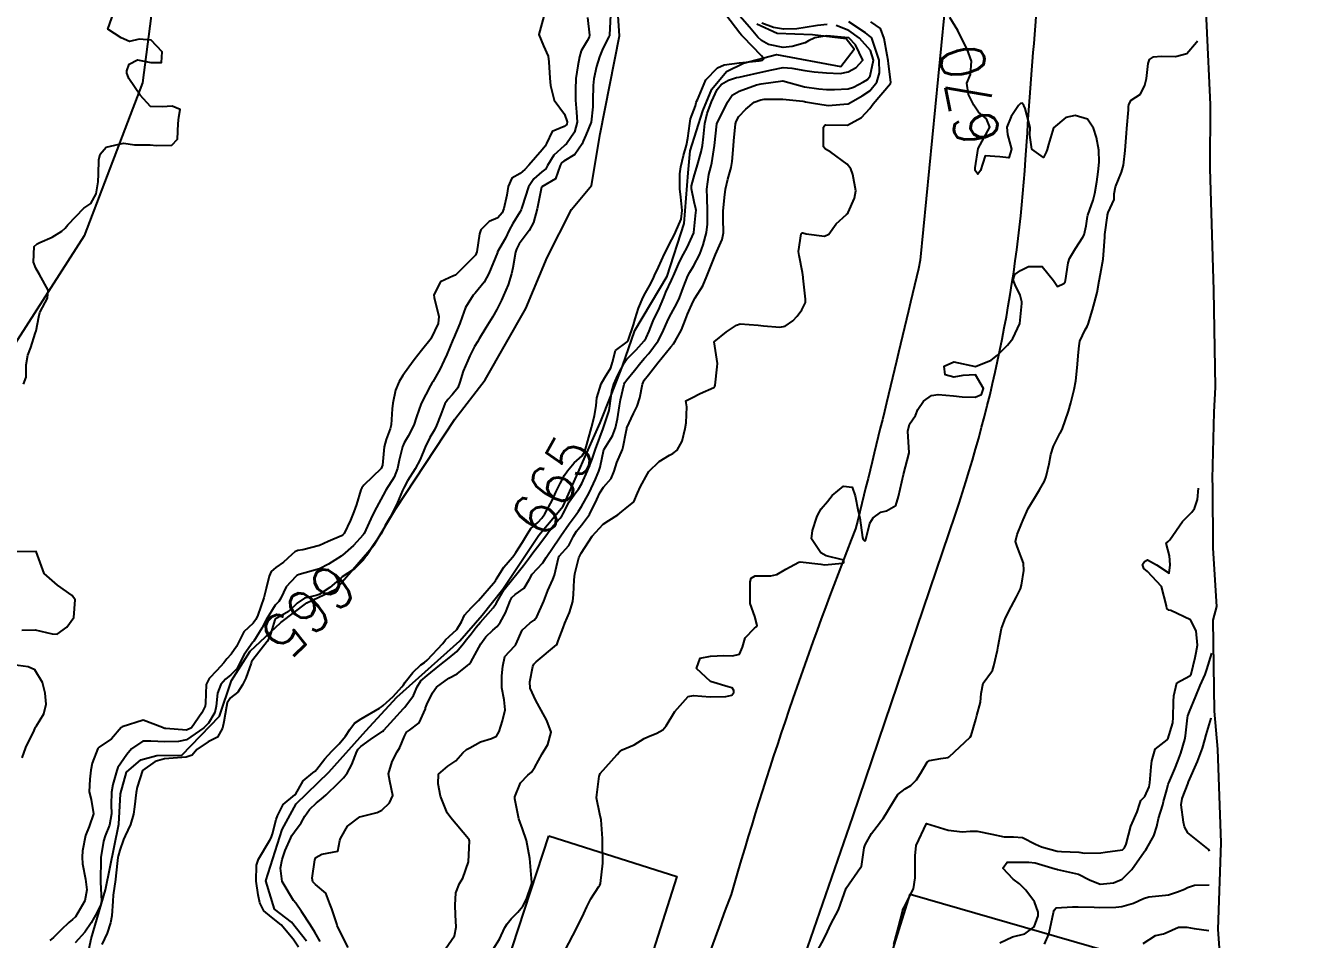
# Model space of a CAD drawing. Header units: metres. Extents: x 292545 to 299085, y 7450245 to 7463078.
# Drawn here: x 296215.7 to 296332.3, y 7456689.5 to 7456773.4 of the extents above; entities that cross this region are included whole.
import ezdxf
from ezdxf.enums import TextEntityAlignment as Align

# ---------------------------------------------------------------- set-up
doc = ezdxf.new("R2010")
doc.units = ezdxf.units.M
for name, color, linetype in [('Area', 45, 'Continuous'), ('Cotas', 45, 'Continuous'), ('Curvas de Nivel 1m', 11, 'Continuous'), ('Curvas de Nivel 5m', 15, 'Continuous'), ('Edificações', 30, 'Continuous'), ('Hidrografia', 140, 'Continuous'), ('Vias Primárias', 230, 'Continuous')]:
    doc.layers.add(name, color=color, linetype=linetype)
doc.styles.add('Style-STANDARD', font='STANDARD.shx')

msp = doc.modelspace()

# ---------------------------------------------------------------- linework, layer by layer
at = {"layer": 'Area'}
msp.add_polyline3d([(296323.89, 7456777.04, 670.78), (296324.07, 7456773.33, 670.6), (296324.41, 7456766.11, 671.2), (296324.4, 7456760.22, 671.29), (296324.71, 7456749.06, 671.38), (296324.87, 7456740.17, 671.44), (296324.75, 7456737.86, 671.51), (296324.59, 7456731.73, 671.8), (296324.64, 7456731.04, 671.86), (296324.66, 7456725.39, 672.12), (296324.99, 7456720.03, 673.63), (296324.66, 7456718.78, 672.44), (296324.78, 7456710.42, 671.65), (296325.09, 7456706.93, 672.61), (296325.39, 7456698.35, 674.51), (296325.11, 7456690.38, 675.18), (296325.41, 7456686.55, 679.76)], dxfattribs=at)
at = {"layer": 'Curvas de Nivel 1m', "flags": 128}
for points, elevation in [([(296215.51, 7456740.44), (296215.77, 7456741.08), (296215.76, 7456742.21), (296215.93, 7456743.08), (296216.19, 7456743.79), (296216.59, 7456745.07), (296216.67, 7456745.33), (296216.94, 7456746.62), (296217.02, 7456747), (296217.04, 7456747.07), (296217.71, 7456748.31), (296217.79, 7456749.06), (296216.99, 7456750.51), (296216.64, 7456751.07), (296216.44, 7456751.64), (296216.5, 7456753.08), (296216.77, 7456753.31), (296217.02, 7456753.44), (296218.15, 7456753.93), (296219.03, 7456754.46), (296219.34, 7456754.75), (296219.58, 7456755.04), (296221.06, 7456756.57), (296221.32, 7456756.76), (296221.69, 7456757.01), (296222.2, 7456757.89), (296222.38, 7456759.01), (296222.41, 7456759.69), (296222.42, 7456761.01), (296222.57, 7456761.55), (296223.12, 7456762.18), (296224.7, 7456762.55), (296225.13, 7456762.5), (296225.7, 7456762.39), (296227.13, 7456762.39), (296227.73, 7456762.34), (296229.13, 7456762.36), (296229.64, 7456762.92), (296229.72, 7456764.35), (296229.79, 7456764.92), (296229.89, 7456765.64), (296229.17, 7456765.93), (296228.24, 7456765.87), (296227.17, 7456765.91), (296226.22, 7456766.96), (296225.2, 7456768.48), (296225.05, 7456768.82), (296225.01, 7456768.97), (296224.99, 7456769.19), (296225.22, 7456769.79), (296225.97, 7456770.21), (296227.22, 7456769.96), (296228.2, 7456769.96), (296228.25, 7456770.94), (296227.24, 7456772), (296226.13, 7456772.08), (296225.24, 7456771.89), (296224.48, 7456772.22), (296223.25, 7456773), (296223.97, 7456774.99)], 667), ([(296263.27, 7456774.21), (296262.82, 7456772.53), (296263.24, 7456771.48), (296263.67, 7456770.52), (296263.74, 7456770), (296263.82, 7456768.51), (296263.87, 7456767.84), (296264.21, 7456766.51), (296265.16, 7456765.2), (296265.42, 7456764.5), (296265.38, 7456764.27), (296265.15, 7456764.08), (296264.03, 7456763.62), (296263.51, 7456762.52), (296263.38, 7456762.27), (296263.13, 7456761.95), (296261.9, 7456760.54), (296261.52, 7456760.13), (296261.1, 7456759.78), (296260.32, 7456759.33), (296260.01, 7456758.56), (296259.87, 7456757.77), (296259.59, 7456756.56), (296259.45, 7456756.17), (296259.05, 7456755.71), (296258.25, 7456755.37), (296257.49, 7456754.59), (296257.37, 7456754.24), (296257.13, 7456752.59), (296257.01, 7456752.28), (296255.35, 7456750.62), (296255.15, 7456750.45), (296254.99, 7456750.37), (296253.79, 7456749.82), (296253.18, 7456748.64), (296253.21, 7456748.39), (296253.64, 7456746.63), (296253.56, 7456746.01), (296252.94, 7456744.64), (296252.92, 7456744.61), (296252.03, 7456743.53), (296251.36, 7456742.66), (296250.89, 7456742), (296250.34, 7456741.22), (296249.99, 7456740.68), (296249.67, 7456739.88), (296249.41, 7456738.68), (296249.36, 7456738.17), (296249.27, 7456736.69), (296249.18, 7456736.33), (296248.81, 7456735.34), (296248.63, 7456734.69), (296248.47, 7456733), (296248.33, 7456732.7), (296246.76, 7456731.16), (296246.56, 7456730.91), (296246.48, 7456730.72), (296246.07, 7456729.4), (296245.85, 7456728.73), (296245.52, 7456727.94), (296244.95, 7456726.74), (296244.84, 7456726.6), (296244.7, 7456726.5), (296243.47, 7456725.98), (296242.69, 7456725.64), (296241.14, 7456725.23), (296240.69, 7456725.16), (296240.42, 7456725.06), (296240.14, 7456724.8), (296239.37, 7456724.11), (296238.67, 7456723.6), (296238.25, 7456723.23), (296238.07, 7456722.82), (296237.78, 7456721.68), (296237.57, 7456720.83), (296237.02, 7456719.24), (296236.83, 7456718.84), (296236.75, 7456718.7), (296236.61, 7456718.51), (296235.74, 7456717.7), (296235.32, 7456716.85), (296235.08, 7456716.36), (296234.57, 7456715.66), (296234.19, 7456715.24), (296233.9, 7456714.87), (296233.27, 7456714.16), (296232.55, 7456713.41), (296232.29, 7456712.88), (296232.23, 7456711.17), (296232.19, 7456710.88), (296231.89, 7456710.28), (296230.93, 7456708.9), (296230.49, 7456708.68), (296228.59, 7456708.83), (296228.49, 7456708.84), (296228.41, 7456708.85), (296228.29, 7456708.93), (296226.5, 7456709.61), (296224.57, 7456708.98), (296224.49, 7456708.91), (296223.59, 7456707.88), (296222.47, 7456707.12), (296222.35, 7456707), (296221.82, 7456705.64), (296221.7, 7456705.01), (296221.61, 7456704.18), (296221.56, 7456703.01), (296221.72, 7456702.31), (296221.95, 7456701.01), (296221.56, 7456699.84), (296221.21, 7456699.02), (296220.95, 7456697.61), (296220.89, 7456697.02), (296220.94, 7456696.42), (296221.22, 7456695.02), (296221.33, 7456694.03), (296221.15, 7456693.02), (296220.29, 7456691.56), (296220.02, 7456691.3), (296219.69, 7456691.04), (296218.97, 7456690.35), (296218.26, 7456689.65), (296217.94, 7456689.37)], 667), ([(296267.27, 7456774.07), (296267.47, 7456772.47), (296267.43, 7456772.29), (296267.25, 7456771.95), (296266.7, 7456771.01), (296266.53, 7456770.48), (296266.38, 7456769.65), (296266.21, 7456768.48), (296266.17, 7456767.47), (296266.18, 7456766.49), (296266.26, 7456765.39), (296266.33, 7456764.49), (296266.07, 7456763.56), (296265.34, 7456762.5), (296265.24, 7456762.39), (296265.13, 7456762.3), (296264.19, 7456761.44), (296263.62, 7456760.51), (296263.44, 7456760.18), (296263.1, 7456759.91), (296262.34, 7456759.28), (296261.87, 7456758.54), (296261.27, 7456756.75), (296261.22, 7456756.55), (296261.18, 7456756.43), (296261.06, 7456756.23), (296260.42, 7456755.18), (296260.1, 7456754.56), (296259.74, 7456753.84), (296259.03, 7456752.57), (296259.01, 7456752.53), (296258.22, 7456750.58), (296257.78, 7456749.78), (296256.97, 7456748.77), (296256.88, 7456748.69), (296256.79, 7456748.6), (296256.09, 7456747.47), (296255.78, 7456746.61), (296255.56, 7456745.99), (296254.97, 7456744.62), (296254.95, 7456744.59), (296254.92, 7456744.51), (296254.36, 7456743.17), (296254.12, 7456742.63), (296253.73, 7456741.79), (296253.09, 7456740.64), (296253, 7456740.51), (296252.87, 7456740.32), (296252, 7456738.65), (296251.6, 7456737.43), (296251.34, 7456736.66), (296250.81, 7456735.67), (296250.44, 7456735.04), (296250.29, 7456734.68), (296249.99, 7456733.47), (296249.84, 7456732.68), (296249.54, 7456731.9), (296248.78, 7456730.69), (296248.77, 7456730.67), (296248.75, 7456730.64), (296247.69, 7456728.71), (296247.38, 7456728.06), (296246.78, 7456726.72), (296246.7, 7456726.6), (296245.79, 7456725.63), (296244.8, 7456724.74), (296244.74, 7456724.68), (296244.68, 7456724.64), (296243.52, 7456723.91), (296242.67, 7456723.49), (296240.83, 7456722.95), (296240.66, 7456722.91), (296240.59, 7456722.86), (296240.5, 7456722.79), (296239.63, 7456721.82), (296239.14, 7456720.8), (296238.94, 7456720.5), (296238.63, 7456720.15), (296237.79, 7456718.82), (296237.4, 7456718.03), (296236.66, 7456716.84), (296236.58, 7456716.75), (296235.78, 7456715.63), (296235.38, 7456714.85), (296235.1, 7456714.31), (296234.55, 7456713.76), (296234.07, 7456713.35), (296233.64, 7456712.87), (296233.31, 7456712.09), (296233.21, 7456710.87), (296233.09, 7456710.29), (296232.5, 7456709.33), (296232.07, 7456708.89), (296230.48, 7456707.8), (296229.76, 7456707.63), (296228.48, 7456707.6), (296227.2, 7456707.67), (296226.48, 7456707.68), (296225.42, 7456706.97), (296224.99, 7456706.45), (296224.45, 7456705.65), (296224.19, 7456705.24), (296224.09, 7456704.98), (296223.72, 7456703.7), (296223.59, 7456702.99), (296223.57, 7456701.83), (296223.6, 7456700.99), (296223.4, 7456699.97), (296223.01, 7456698.99), (296222.86, 7456698.5), (296222.63, 7456697), (296222.62, 7456696.73), (296222.6, 7456695), (296222.6, 7456694.72), (296222.67, 7456693), (296222.63, 7456692.67), (296222.29, 7456691.99), (296221.72, 7456691.01), (296221.16, 7456690.13), (296220.25, 7456689.15)], 666), ([(296242.76, 7456689.27), (296242.27, 7456690.14), (296241.87, 7456690.77), (296241.03, 7456692.05), (296240.5, 7456692.79), (296240.31, 7456693.04), (296239.26, 7456694.8), (296239.12, 7456696.02), (296239.26, 7456696.8), (296239.52, 7456697.64), (296240.04, 7456698.79), (296240.15, 7456699.01), (296240.38, 7456699.35), (296240.99, 7456700.18), (296241.34, 7456700.78), (296241.77, 7456701.41), (296242.41, 7456702.01), (296242.84, 7456702.34), (296243.29, 7456702.76), (296244.43, 7456703.85), (296244.89, 7456704.29), (296245.22, 7456704.73), (296245.65, 7456705.54), (296246.12, 7456706.72), (296246.24, 7456706.94), (296246.47, 7456707.17), (296247.37, 7456707.81), (296248.49, 7456708.58), (296248.55, 7456708.63), (296248.59, 7456708.69), (296249.5, 7456709.69), (296250.4, 7456710.67), (296250.45, 7456710.73), (296250.51, 7456710.79), (296251.32, 7456711.87), (296251.65, 7456712.66), (296251.98, 7456713.22), (296252.55, 7456713.7), (296253.73, 7456714.63), (296254.57, 7456715.32), (296255.28, 7456715.91), (296255.88, 7456716.61), (296256.18, 7456717.01), (296256.6, 7456717.53), (296257.07, 7456718.13), (296257.45, 7456718.59), (296258.63, 7456719.92), (296258.9, 7456720.3), (296259.04, 7456720.57), (296259.62, 7456721.58), (296260.4, 7456722.55), (296260.52, 7456722.69), (296260.66, 7456722.86), (296261.41, 7456723.8), (296261.95, 7456724.54), (296262.26, 7456724.96), (296262.69, 7456725.49), (296263.46, 7456726.52), (296263.98, 7456727.25), (296264.73, 7456728.1), (296264.91, 7456728.32), (296265.02, 7456728.5), (296265.6, 7456729.63), (296266.21, 7456730.49), (296266.45, 7456730.79), (296266.76, 7456731.33), (296267.29, 7456732.47), (296267.7, 7456733.55), (296268.01, 7456734.46), (296268.72, 7456736.35), (296268.76, 7456736.45), (296268.82, 7456736.65), (296269.26, 7456738.03), (296269.34, 7456738.45), (296269.52, 7456739.79), (296269.69, 7456740.44), (296270.07, 7456741.25), (296270.68, 7456742.43), (296270.75, 7456742.57), (296270.9, 7456742.73), (296271.74, 7456743.58), (296272.48, 7456744.41), (296272.65, 7456744.68), (296272.93, 7456745.31), (296273.25, 7456746.1), (296273.38, 7456746.4), (296273.78, 7456747.23), (296274.28, 7456748.39), (296274.48, 7456748.88), (296274.99, 7456749.97), (296275.11, 7456750.26), (296275.16, 7456750.38), (296275.71, 7456751.67), (296276.09, 7456752.37), (296276.41, 7456752.97), (296277.03, 7456754.33), (296277.04, 7456754.36), (296277.23, 7456756.19), (296277.24, 7456756.36), (296277.23, 7456756.52), (296277.07, 7456757.18), (296276.81, 7456758.36), (296276.82, 7456758.63), (296277.1, 7456759.64), (296277.31, 7456760.36), (296277.72, 7456761.76), (296277.83, 7456762.35), (296277.91, 7456763.12), (296278.04, 7456764.35), (296278.25, 7456765.26), (296278.67, 7456766.34), (296279.19, 7456767.46), (296279.57, 7456767.95), (296280.23, 7456768.32), (296280.95, 7456768.57), (296281.21, 7456768.62), (296281.59, 7456768.69), (296283.21, 7456769.05), (296284.2, 7456769.29), (296285.22, 7456769.49), (296286.03, 7456769.44), (296287.21, 7456769.21), (296288.07, 7456769.09), (296289.21, 7456768.99), (296290.46, 7456768.95), (296291.21, 7456769.11), (296291.92, 7456769.48), (296292.53, 7456770.18), (296291.87, 7456771.56), (296291.28, 7456772.19), (296291.25, 7456772.21), (296291.22, 7456772.22), (296289.25, 7456772.4), (296288.15, 7456772.23), (296287.56, 7456771.93), (296287.25, 7456771.77), (296286.06, 7456771.43), (296285.24, 7456771.34), (296283.9, 7456771.61), (296283.25, 7456771.98), (296282.91, 7456772.29), (296282.14, 7456773.18), (296281.27, 7456774.2)], 666), ([(296245.32, 7456688.73), (296244.34, 7456690.67), (296244.32, 7456690.74), (296244.28, 7456690.91), (296243.82, 7456692.27), (296243.64, 7456692.75), (296243.27, 7456693.71), (296242.32, 7456694.53), (296242.06, 7456694.77), (296242.01, 7456695.09), (296242.25, 7456696.77), (296242.28, 7456696.85), (296242.36, 7456697), (296242.91, 7456697.31), (296244.36, 7456697.58), (296244.56, 7456698.55), (296244.6, 7456698.74), (296245.25, 7456699.87), (296246.39, 7456700.72), (296247.97, 7456701.13), (296248.4, 7456701.35), (296249.1, 7456702), (296249.42, 7456702.68), (296249.13, 7456703.99), (296249.02, 7456704.68), (296249.34, 7456705.8), (296249.82, 7456706.68), (296250.05, 7456707.09), (296250.48, 7456708.12), (296250.67, 7456708.49), (296250.94, 7456708.67), (296251.82, 7456709.34), (296252.4, 7456710.65), (296252.42, 7456710.74), (296252.52, 7456711.02), (296253.05, 7456712.12), (296253.43, 7456712.64), (296254.55, 7456713.44), (296255.31, 7456713.86), (296256.28, 7456714.6), (296256.43, 7456714.74), (296256.57, 7456714.92), (296257.49, 7456716.59), (296257.94, 7456717.23), (296258.6, 7456717.87), (296258.98, 7456718.19), (296259.26, 7456718.56), (296259.74, 7456719.44), (296260.17, 7456720.55), (296260.33, 7456720.86), (296260.64, 7456721.13), (296261.48, 7456721.7), (296261.95, 7456722.54), (296262.2, 7456722.99), (296262.67, 7456723.48), (296263.17, 7456724.03), (296263.48, 7456724.52), (296264.7, 7456726.33), (296264.77, 7456726.43), (296264.82, 7456726.5), (296265.6, 7456727.61), (296266.24, 7456728.48), (296266.45, 7456728.77), (296266.74, 7456729.22), (296267.44, 7456730.47), (296268.01, 7456731.71), (296268.33, 7456732.46), (296268.44, 7456732.8), (296268.79, 7456734.45), (296268.8, 7456734.48), (296269.58, 7456735.68), (296269.85, 7456736.44), (296270.02, 7456737.25), (296270.22, 7456738.44), (296270.31, 7456738.98), (296270.65, 7456740.43), (296270.71, 7456740.6), (296270.88, 7456740.84), (296271.6, 7456741.7), (296272.16, 7456742.42), (296272.5, 7456742.82), (296272.9, 7456743.26), (296273.75, 7456744.4), (296274.15, 7456745.16), (296274.69, 7456746.38), (296274.95, 7456746.88), (296275.49, 7456747.84), (296275.73, 7456748.37), (296276.07, 7456749.27), (296276.49, 7456750.36), (296276.66, 7456750.7), (296277, 7456751.27), (296277.58, 7456752.35), (296277.89, 7456753.21), (296278.19, 7456754.34), (296278.28, 7456755.11), (296278.29, 7456756.34), (296278.26, 7456757.52), (296278.23, 7456758.34), (296278.42, 7456759.67), (296278.6, 7456760.34), (296278.7, 7456760.74), (296278.94, 7456762.33), (296279.14, 7456764.32), (296279.15, 7456764.36), (296279.83, 7456765.67), (296280.11, 7456766.32), (296280.55, 7456766.96), (296281.19, 7456767.33), (296282.8, 7456767.89), (296283.2, 7456767.99), (296285.2, 7456768.26), (296287.2, 7456767.73), (296288.5, 7456767.53), (296289.2, 7456767.47), (296289.94, 7456767.46), (296291.2, 7456767.54), (296291.68, 7456767.7), (296292.6, 7456768.18), (296292.97, 7456768.4), (296293.21, 7456768.74), (296293.51, 7456770.17), (296293.24, 7456771.06), (296292.25, 7456772.18), (296291.26, 7456772.9), (296290.11, 7456773.36)], 667), ([(296254.25, 7456688.62), (296255.08, 7456689.8), (296255.23, 7456690.61), (296255.17, 7456691.73), (296255.14, 7456692.61), (296255.19, 7456693.74), (296255.53, 7456694.61), (296255.83, 7456695.11), (296256.35, 7456696.6), (296256.44, 7456698.53), (296256.43, 7456698.6), (296256.37, 7456698.72), (296254.74, 7456700.62), (296254.4, 7456701.09), (296253.78, 7456702.63), (296253.56, 7456703.76), (296253.61, 7456704.63), (296254.45, 7456705.38), (296255.18, 7456705.88), (296255.83, 7456706.61), (296256.18, 7456706.89), (296256.47, 7456707.06), (296257.47, 7456707.6), (296258.48, 7456707.9), (296258.94, 7456708.12), (296259.17, 7456708.57), (296259.49, 7456709.55), (296259.71, 7456710.56), (296259.62, 7456711.47), (296259.43, 7456712.56), (296259.43, 7456713.68), (296259.5, 7456714.56), (296259.7, 7456715.43), (296260.58, 7456716.38), (296260.66, 7456716.47), (296260.7, 7456716.55), (296261.29, 7456717.85), (296262.02, 7456718.54), (296262.37, 7456718.77), (296262.62, 7456719.09), (296263.27, 7456720.52), (296263.63, 7456721.5), (296264.1, 7456722.51), (296264.26, 7456722.91), (296264.61, 7456724.5), (296264.68, 7456724.64), (296265.55, 7456725.63), (296266, 7456726.49), (296266.26, 7456726.93), (296266.72, 7456727.49), (296267.46, 7456728.47), (296268.13, 7456729.85), (296268.41, 7456730.46), (296268.76, 7456730.99), (296269.44, 7456731.77), (296269.74, 7456732.44), (296269.98, 7456733.24), (296270.49, 7456734.43), (296270.56, 7456734.68), (296270.82, 7456736.1), (296270.88, 7456736.37), (296270.9, 7456736.43), (296271.51, 7456737.75), (296271.83, 7456738.42), (296272.08, 7456739.19), (296272.31, 7456740.42), (296272.49, 7456740.8), (296272.88, 7456741.3), (296273.73, 7456742.4), (296274.91, 7456743.85), (296275.16, 7456744.13), (296275.33, 7456744.38), (296275.89, 7456745.41), (296276.27, 7456746.37), (296276.46, 7456746.86), (296276.96, 7456748.01), (296277.15, 7456748.36), (296277.85, 7456749.47), (296278.24, 7456750.34), (296279.01, 7456752.33), (296279.64, 7456753.72), (296279.76, 7456754.32), (296279.72, 7456755.65), (296279.74, 7456756.32), (296279.85, 7456757.55), (296279.95, 7456758.32), (296280.17, 7456759.24), (296280.46, 7456760.32), (296280.55, 7456760.88), (296280.67, 7456762.31), (296280.7, 7456762.75), (296280.86, 7456764.31), (296280.92, 7456764.55), (296281.16, 7456765.01), (296281.81, 7456765.67), (296282.57, 7456766.3), (296283.19, 7456766.53), (296283.48, 7456766.58), (296285.19, 7456766.58), (296287.03, 7456766.39), (296287.18, 7456766.36), (296287.29, 7456766.35), (296288.03, 7456766.23), (296289.18, 7456766.03), (296289.37, 7456766.02), (296291.18, 7456766.15), (296291.21, 7456766.17), (296291.25, 7456766.19), (296292.48, 7456766.88), (296293.19, 7456767.35), (296293.84, 7456768.16), (296294.07, 7456769.01), (296294.04, 7456770.16), (296293.43, 7456771.99), (296293.37, 7456772.17), (296293.34, 7456772.25), (296293.25, 7456772.32), (296292.78, 7456772.66), (296291.27, 7456773.69)], 668), ([(296258.63, 7456688.57), (296259.2, 7456689.5), (296259.69, 7456690.56), (296259.91, 7456690.92), (296260.28, 7456691.35), (296260.87, 7456691.97), (296261.34, 7456692.54), (296261.68, 7456693.17), (296262.15, 7456694.53), (296262.17, 7456694.69), (296262.03, 7456696.53), (296261.99, 7456696.9), (296261.67, 7456698.54), (296261.31, 7456699.61), (296260.99, 7456700.54), (296260.6, 7456702.37), (296260.6, 7456702.55), (296261.12, 7456703.86), (296261.8, 7456704.54), (296262.15, 7456704.83), (296262.45, 7456705.28), (296263.13, 7456706.52), (296263.64, 7456707.35), (296263.94, 7456708.51), (296263.56, 7456709.57), (296263.03, 7456710.52), (296262.53, 7456711.4), (296262.02, 7456712.54), (296261.98, 7456713.1), (296262.25, 7456714.53), (296262.35, 7456714.75), (296262.57, 7456714.96), (296264.42, 7456716.5), (296264.49, 7456716.6), (296264.59, 7456716.89), (296265.03, 7456718.07), (296265.19, 7456718.49), (296265.63, 7456719.49), (296265.92, 7456720.49), (296266, 7456721.13), (296266.06, 7456722.49), (296266.12, 7456723.03), (296266.49, 7456724.48), (296266.55, 7456724.62), (296266.69, 7456724.91), (296267.7, 7456726.47), (296268.71, 7456727.57), (296269.23, 7456727.93), (296270.06, 7456728.44), (296270.42, 7456728.74), (296270.73, 7456729), (296271.52, 7456729.64), (296271.88, 7456730.42), (296272.13, 7456731.05), (296272.77, 7456732.2), (296272.92, 7456732.41), (296273.86, 7456733.32), (296274.8, 7456733.92), (296275.12, 7456734.06), (296275.52, 7456734.37), (296275.98, 7456735.2), (296276.24, 7456736.37), (296276.32, 7456736.87), (296276.39, 7456738.36), (296276.31, 7456738.9), (296276.86, 7456739.17), (296277.63, 7456739.58), (296278.87, 7456740.14), (296278.96, 7456740.24), (296278.98, 7456740.33), (296279.18, 7456742.03), (296279.2, 7456742.33), (296278.91, 7456744.33), (296280.02, 7456745.23), (296280.94, 7456745.86), (296281.29, 7456745.96), (296282.94, 7456745.86), (296283.42, 7456745.8), (296284.93, 7456745.66), (296285.43, 7456745.76), (296286.13, 7456746.25), (296286.52, 7456746.67), (296286.95, 7456747.26), (296287.27, 7456747.92), (296287.28, 7456748.24), (296287.07, 7456750.16), (296287.06, 7456750.24), (296287, 7456750.68), (296286.7, 7456752.24), (296286.64, 7456752.62), (296286.89, 7456754.24), (296286.97, 7456754.31), (296287.03, 7456754.32), (296287.34, 7456754.24), (296289.03, 7456754.01), (296289.42, 7456754.21), (296290.09, 7456755.16), (296291.06, 7456755.99), (296291.16, 7456756.09), (296291.21, 7456756.19), (296291.77, 7456757.49), (296291.9, 7456758.18), (296291.62, 7456759.67), (296291.43, 7456760.19), (296291.11, 7456760.63), (296289.61, 7456761.72), (296289.13, 7456762.01), (296288.92, 7456762.21), (296288.94, 7456764.01), (296289.05, 7456764.21), (296289.13, 7456764.23), (296289.15, 7456764.23), (296291.15, 7456764.19), (296292.43, 7456764.91), (296293.18, 7456765.73), (296293.5, 7456766.17), (296295.09, 7456768.03), (296295.1, 7456768.14), (296294.91, 7456769.83), (296294.86, 7456770.15), (296294.77, 7456770.61), (296294.51, 7456772.15), (296294.18, 7456773.08), (296293.27, 7456773.68)], 669), ([(296289.27, 7456773.45), (296288.39, 7456773.35), (296287.26, 7456773.15), (296286.48, 7456773.03), (296285.26, 7456773.01), (296284.36, 7456773.17), (296283.27, 7456773.55)], 667), ([(296288.25, 7456688.22), (296288.98, 7456689.5), (296289.3, 7456690.21), (296289.6, 7456690.89), (296290.3, 7456692.2), (296291.02, 7456694.19), (296292.34, 7456696.07), (296292.39, 7456696.12), (296292.41, 7456696.17), (296292.66, 7456697.88), (296292.75, 7456698.17), (296293.35, 7456699.2), (296294.06, 7456700.15), (296294.21, 7456700.33), (296294.4, 7456700.56), (296295.37, 7456702.14), (296295.76, 7456702.79), (296296.43, 7456703.31), (296296.96, 7456703.59), (296297.46, 7456704.11), (296297.84, 7456704.71), (296298.46, 7456705.75), (296298.66, 7456705.9), (296299.69, 7456706.09), (296300.38, 7456706.17), (296300.47, 7456706.23), (296302.4, 7456708.05), (296302.49, 7456708.2), (296302.9, 7456709.65), (296303.01, 7456710.04), (296303.33, 7456711.24), (296303.41, 7456712.04), (296303.6, 7456712.98), (296304.35, 7456714.03), (296304.44, 7456714.16), (296304.57, 7456714.58), (296304.9, 7456716.03), (296304.96, 7456716.4), (296305.27, 7456718.02), (296305.64, 7456718.99), (296306.16, 7456720.01), (296306.64, 7456720.92), (296307, 7456721.64), (296307.1, 7456722), (296307.32, 7456723.34), (296307.29, 7456723.99), (296306.7, 7456725.53), (296306.56, 7456726), (296306.71, 7456726.64), (296307.11, 7456727.6), (296307.26, 7456727.99), (296307.72, 7456729.01), (296308.29, 7456729.98), (296308.47, 7456730.27), (296308.76, 7456730.75), (296309.21, 7456731.54), (296309.37, 7456731.97), (296309.63, 7456733.12), (296309.79, 7456733.97), (296310.03, 7456734.75), (296310.66, 7456735.96), (296310.72, 7456736.06), (296310.83, 7456736.28), (296311.41, 7456737.95), (296311.64, 7456738.73), (296311.94, 7456739.94), (296312.08, 7456740.74), (296312.2, 7456741.94), (296312.34, 7456743.37), (296312.39, 7456743.94), (296312.47, 7456744.38), (296312.94, 7456745.41), (296313.14, 7456745.73), (296313.22, 7456745.93), (296313.62, 7456747.26), (296313.81, 7456747.92), (296314.04, 7456748.85), (296314.24, 7456749.92), (296314.36, 7456750.55), (296314.6, 7456751.91), (296314.64, 7456752.29), (296314.74, 7456753.91), (296314.76, 7456754.18), (296315, 7456755.91), (296315.01, 7456755.96), (296315.06, 7456756.18), (296315.6, 7456757.38), (296315.62, 7456757.9), (296315.74, 7456758.55), (296316.29, 7456759.89), (296316.47, 7456760.53), (296316.61, 7456761.89), (296316.73, 7456763.46), (296316.76, 7456763.89), (296316.91, 7456765.62), (296316.93, 7456765.88), (296316.96, 7456766.1), (296317.18, 7456766.49), (296318.02, 7456767.04), (296318.43, 7456767.87), (296318.59, 7456768.48), (296318.74, 7456769.86), (296318.85, 7456770.24), (296319.23, 7456770.48), (296319.92, 7456770.54), (296321.23, 7456770.5), (296322.28, 7456770.77), (296323.17, 7456771.81), (296323.2, 7456771.86), (296323.24, 7456771.95)], 671), ([(296295.39, 7456689.01), (296295.7, 7456690.14), (296295.82, 7456690.6), (296296.2, 7456692.13), (296296.22, 7456692.21), (296296.31, 7456692.36), (296297.19, 7456694.12), (296297.34, 7456695.13), (296297.35, 7456696.11), (296297.34, 7456697.14), (296297.45, 7456698.11), (296298.39, 7456700.1), (296300.39, 7456699.49), (296301.68, 7456699.36), (296302.39, 7456699.41), (296303.03, 7456699.4), (296304.38, 7456699.14), (296305.5, 7456698.9), (296306.38, 7456698.89), (296307.21, 7456698.83), (296308.38, 7456698.22), (296308.93, 7456697.97), (296310.37, 7456697.59), (296310.78, 7456697.55), (296312.37, 7456697.47), (296312.9, 7456697.4), (296314.37, 7456697.42), (296314.79, 7456697.48), (296316.37, 7456697.71), (296316.57, 7456697.89), (296316.71, 7456698.22), (296317.15, 7456699.88), (296317.73, 7456701.19), (296317.94, 7456701.87), (296318.05, 7456702.23), (296318.42, 7456702.58), (296318.82, 7456703.47), (296318.88, 7456703.86), (296319.01, 7456705.3), (296319.07, 7456705.85), (296319.38, 7456706.95), (296320.48, 7456707.78), (296320.51, 7456707.82), (296320.52, 7456707.84), (296320.98, 7456709.36), (296321.03, 7456709.83), (296321.06, 7456711.3), (296321.08, 7456711.83), (296321.37, 7456713.01), (296322.55, 7456713.66), (296322.66, 7456713.82), (296323.03, 7456715.36), (296323.14, 7456715.81), (296323.27, 7456716.49), (296323.14, 7456717.8), (296322.62, 7456718.8), (296320.81, 7456719.66), (296320.63, 7456719.69), (296320.45, 7456719.84), (296320.4, 7456720.08), (296319.94, 7456721.85), (296318.67, 7456723.24), (296318.33, 7456723.52), (296318.22, 7456723.87), (296318.39, 7456724.15), (296318.68, 7456724.3), (296319.48, 7456723.85), (296320.67, 7456723.09), (296320.75, 7456723.84), (296320.69, 7456724.67), (296320.39, 7456725.84), (296320.55, 7456726), (296320.71, 7456726.16), (296321.87, 7456727.82), (296322.73, 7456728.7), (296322.99, 7456729.03), (296323.24, 7456729.86), (296323.34, 7456730.89)], 672), ([(296215.36, 7456717.85), (296216.6, 7456717.9), (296218.15, 7456717.51), (296218.6, 7456717.5), (296219.5, 7456718.14), (296220.13, 7456719.03), (296220.26, 7456720.65), (296220, 7456721.03), (296218.65, 7456722), (296217.41, 7456723.06), (296216.68, 7456725.07), (296214.68, 7456725.04)], 667), ([(296305.12, 7456689.16), (296306.27, 7456689.72), (296307.41, 7456689.99), (296308.28, 7456690.64), (296308.63, 7456691.63), (296308.64, 7456691.98), (296308.31, 7456692.92), (296307.49, 7456693.99), (296306.91, 7456694.58), (296306.33, 7456695.02), (296305.39, 7456696.02), (296305.8, 7456696.57), (296306.35, 7456696.58), (296307.78, 7456696.57), (296308.35, 7456696.5), (296310.2, 7456695.96), (296310.34, 7456695.91), (296310.41, 7456695.89), (296312.34, 7456695.45), (296313.34, 7456694.93), (296314.33, 7456694.56), (296315.56, 7456694.66), (296316.33, 7456695.02), (296317.22, 7456695.88), (296318.36, 7456697.5), (296318.51, 7456697.71), (296318.61, 7456697.86), (296319.25, 7456698.98), (296319.51, 7456699.85), (296319.69, 7456700.56), (296320.06, 7456701.84), (296320.14, 7456702.12), (296320.43, 7456703.21), (296320.57, 7456703.71), (296320.62, 7456703.84), (296321.16, 7456705.13), (296321.45, 7456705.83), (296321.73, 7456706.57), (296322.08, 7456707.82), (296322.14, 7456708.17), (296322.33, 7456709.82), (296322.36, 7456709.98), (296322.52, 7456710.4), (296323.11, 7456711.81), (296323.51, 7456712.78), (296323.96, 7456713.8), (296324.12, 7456714.24), (296324.58, 7456715.74)], 673), ([(296215.4, 7456706.14), (296215.73, 7456707.08), (296216.49, 7456708.65), (296216.62, 7456708.94), (296216.7, 7456709.07), (296217.39, 7456710.18), (296217.6, 7456711.06), (296217.5, 7456712.09), (296217.26, 7456713.06), (296216.55, 7456714.21), (296215.95, 7456714.48), (296214.56, 7456714.66)], 667), ([(296324.36, 7456697.59), (296324.29, 7456697.72), (296324.21, 7456697.79), (296322.38, 7456699.25), (296322.06, 7456699.82), (296321.98, 7456700.24), (296321.77, 7456701.83), (296321.84, 7456702.41), (296322.39, 7456703.82), (296322.41, 7456703.86), (296322.44, 7456703.95), (296323.27, 7456705.81), (296323.71, 7456707.04), (296323.92, 7456707.8), (296324.04, 7456708.25), (296324.51, 7456709.79), (296324.51, 7456709.79)], 674), ([(296309.2, 7456689.04), (296309.61, 7456689.97), (296309.73, 7456690.51), (296310.04, 7456691.96), (296310.09, 7456692.16), (296310.3, 7456692.37), (296311.78, 7456692.47), (296312.3, 7456692.48), (296313.77, 7456692.45), (296314.3, 7456692.41), (296315.77, 7456692.43), (296316.3, 7456692.5), (296317.39, 7456692.79), (296318.31, 7456693.23), (296318.78, 7456693.39), (296320.32, 7456693.55), (296320.58, 7456693.58), (296321.42, 7456693.83), (296322.05, 7456694.1), (296322.33, 7456694.24), (296322.98, 7456694.46), (296324.33, 7456694.5)], 674)]:
    msp.add_lwpolyline(points, dxfattribs=dict(at, elevation=elevation))
at = {"layer": 'Curvas de Nivel 5m', "flags": 128}
for points, elevation in [([(296269.4, 7456774.32), (296269.3, 7456772.45), (296269.29, 7456772.41), (296269.25, 7456772.34), (296268.62, 7456771.07), (296268.37, 7456770.46), (296268.11, 7456769.57), (296267.87, 7456768.46), (296267.81, 7456767.85), (296267.78, 7456766.46), (296267.77, 7456765.87), (296267.6, 7456764.47), (296267.14, 7456763.27), (296266.89, 7456762.73), (296266.78, 7456762.48), (296266.11, 7456761.51), (296265.12, 7456760.91), (296264.88, 7456760.74), (296264.77, 7456760.5), (296264.33, 7456759.27), (296263.08, 7456758.53), (296263.07, 7456758.5), (296262.66, 7456756.53), (296262.32, 7456755.26), (296261.91, 7456754.54), (296261.02, 7456753.32), (296260.75, 7456752.82), (296260.66, 7456752.55), (296260.43, 7456751.12), (296260.31, 7456750.56), (296259.99, 7456749.55), (296259.56, 7456748.56), (296259.38, 7456748.14), (296258.95, 7456747.27), (296258.55, 7456746.58), (296257.95, 7456745.6), (296257.34, 7456744.59), (296257.19, 7456744.32), (296256.91, 7456743.88), (296256.48, 7456743.02), (296256.29, 7456742.61), (296255.86, 7456741.63), (296255.56, 7456740.61), (296255.39, 7456740.09), (296254.86, 7456739.46), (296254.45, 7456739.03), (296254.2, 7456738.63), (296253.81, 7456737.66), (296253.42, 7456736.63), (296253.23, 7456736.23), (296252.81, 7456735.54), (296252.37, 7456734.65), (296251.91, 7456733.53), (296251.46, 7456732.66), (296250.76, 7456731.56), (296250.44, 7456730.98), (296250.31, 7456730.67), (296249.85, 7456729.57), (296249.41, 7456728.68), (296249.18, 7456728.23), (296248.71, 7456727.46), (296248.46, 7456726.94), (296248.33, 7456726.7), (296247.59, 7456725.6), (296246.99, 7456724.72), (296246.68, 7456724.28), (296245.9, 7456723.5), (296244.76, 7456722.74), (296244.7, 7456722.7), (296244.66, 7456722.67), (296243.62, 7456721.77), (296242.64, 7456721.13), (296242.37, 7456721.03), (296241.31, 7456720.78), (296240.63, 7456720.32), (296239.85, 7456719.57), (296238.61, 7456718.86), (296238.58, 7456718.81), (296238.13, 7456717.28), (296237.88, 7456716.82), (296236.57, 7456715.12), (296236.45, 7456714.96), (296236.4, 7456714.84), (296235.93, 7456713.46), (296235.62, 7456712.85), (296235.2, 7456712.18), (296234.52, 7456711.65), (296234.2, 7456711.18), (296234.15, 7456710.86), (296233.92, 7456709.44), (296233.78, 7456708.87), (296233.33, 7456708.03), (296232.48, 7456707.61), (296231.42, 7456706.9), (296231, 7456706.37), (296230.46, 7456706.19), (296229.27, 7456706.12), (296228.46, 7456706.05), (296227.59, 7456705.81), (296226.44, 7456704.99), (296226.43, 7456704.97), (296225.95, 7456703.44), (296225.85, 7456702.97), (296225.72, 7456701.65), (296225.62, 7456700.97), (296225.33, 7456700.03), (296224.86, 7456698.98), (296224.71, 7456698.64), (296224.36, 7456697.68), (296224.21, 7456697.13), (296224.18, 7456696.98), (296224, 7456695.31), (296223.95, 7456694.98), (296223.75, 7456693.55), (296223.72, 7456692.99), (296223.62, 7456691.65), (296223.49, 7456690.99), (296223.2, 7456690.06), (296222.7, 7456689)], 665), ([(296240.76, 7456688.78), (296240.26, 7456689.5), (296239.17, 7456690.8), (296238.29, 7456691.52), (296237.57, 7456692.09), (296237.22, 7456692.83), (296237.06, 7456693.57), (296236.87, 7456694.83), (296236.9, 7456696.28), (296237.08, 7456696.83), (296238.14, 7456698.58), (296238.26, 7456698.81), (296238.38, 7456699.16), (296238.72, 7456700.47), (296238.83, 7456700.81), (296239.36, 7456701.85), (296240.42, 7456702.73), (296240.45, 7456702.76), (296240.47, 7456702.79), (296241.2, 7456704.02), (296242.07, 7456704.77), (296242.29, 7456704.93), (296242.45, 7456705.1), (296243.17, 7456706.05), (296243.81, 7456706.75), (296244.48, 7456707.43), (296245.08, 7456708.14), (296245.47, 7456708.73), (296245.89, 7456709.33), (296246.5, 7456709.73), (296248.18, 7456710.69), (296248.38, 7456710.82), (296248.52, 7456710.93), (296249.43, 7456711.78), (296250.24, 7456712.67), (296250.38, 7456712.83), (296250.55, 7456713.08), (296251.25, 7456713.97), (296251.98, 7456714.66), (296252.32, 7456714.9), (296252.57, 7456715.09), (296254, 7456716.63), (296254.24, 7456716.97), (296254.59, 7456717.27), (296255.3, 7456717.92), (296255.71, 7456718.61), (296255.99, 7456719.23), (296256.63, 7456719.94), (296257.29, 7456720.59), (296258.65, 7456722.16), (296258.82, 7456722.39), (296258.93, 7456722.57), (296259.6, 7456723.63), (296260.38, 7456724.55), (296260.52, 7456724.72), (296260.69, 7456724.97), (296261.32, 7456725.92), (296261.69, 7456726.54), (296262.07, 7456727.18), (296262.72, 7456727.75), (296263.1, 7456728.15), (296263.35, 7456728.52), (296264.06, 7456729.83), (296264.37, 7456730.51), (296264.76, 7456731.31), (296265.18, 7456732.09), (296265.43, 7456732.49), (296266.05, 7456733.22), (296266.79, 7456733.87), (296267.02, 7456734.25), (296267.1, 7456734.48), (296267.23, 7456734.89), (296267.63, 7456736.47), (296267.91, 7456737.54), (296268.06, 7456738.46), (296268.14, 7456739.18), (296268.54, 7456740.46), (296268.88, 7456741.03), (296269.41, 7456741.93), (296269.56, 7456742.44), (296269.84, 7456743.51), (296270.91, 7456744.32), (296270.97, 7456744.37), (296271.01, 7456744.43), (296271.49, 7456745.87), (296271.66, 7456746.42), (296271.97, 7456747.4), (296272.39, 7456748.42), (296272.59, 7456748.8), (296272.98, 7456749.45), (296273.29, 7456750.1), (296273.42, 7456750.4), (296273.78, 7456751.18), (296274.33, 7456752.39), (296275.03, 7456753.71), (296275.25, 7456754.16), (296275.36, 7456754.38), (296275.86, 7456755.56), (296275.97, 7456756.37), (296275.84, 7456757.6), (296275.75, 7456758.37), (296275.75, 7456759.72), (296275.85, 7456760.37), (296276.08, 7456761.41), (296276.36, 7456762.37), (296276.5, 7456763.01), (296276.66, 7456764.36), (296276.74, 7456764.78), (296277.18, 7456765.96), (296277.26, 7456766.28), (296277.29, 7456766.36), (296277.36, 7456766.53), (296278.14, 7456768.35), (296279.21, 7456769.47), (296279.81, 7456769.73), (296281.22, 7456769.92), (296283.04, 7456770.1), (296283.22, 7456770.13), (296283.34, 7456770.16), (296283.45, 7456770.28), (296283.23, 7456770.57), (296281.55, 7456772.31), (296281.41, 7456772.47), (296281.26, 7456772.63), (296279.98, 7456774.32)], 665), ([(296265.23, 7456688.5), (296266.27, 7456690.48), (296266.93, 7456691.84), (296267.21, 7456692.47), (296267.57, 7456693.21), (296268.32, 7456694.32), (296268.41, 7456694.46), (296268.48, 7456694.61), (296268.67, 7456696.46), (296268.64, 7456698.19), (296268.64, 7456698.46), (296268.66, 7456698.74), (296268.54, 7456700.46), (296268.4, 7456700.96), (296268.1, 7456702.46), (296268.13, 7456702.76), (296268.36, 7456704.46), (296268.37, 7456704.53), (296268.45, 7456704.7), (296269.99, 7456706.44), (296270.22, 7456706.68), (296270.47, 7456706.87), (296271.56, 7456707.34), (296272.49, 7456707.9), (296272.81, 7456708.08), (296273.64, 7456708.4), (296274.18, 7456708.7), (296274.5, 7456709.08), (296275.28, 7456710.38), (296276.53, 7456711.77), (296277.01, 7456711.87), (296278.53, 7456711.73), (296279.97, 7456711.76), (296280.53, 7456711.89), (296280.7, 7456712.14), (296280.72, 7456712.31), (296280.54, 7456712.57), (296280.2, 7456712.66), (296278.55, 7456713.16), (296277.27, 7456714.35), (296277.63, 7456715.3), (296278.57, 7456715.48), (296279.78, 7456715.52), (296280.57, 7456715.49), (296281.23, 7456715.65), (296281.51, 7456716.3), (296281.75, 7456717.15), (296282.61, 7456718.04), (296282.75, 7456718.15), (296282.86, 7456718.29), (296282.62, 7456719.11), (296282.22, 7456720.29), (296282.19, 7456720.75), (296282.21, 7456722.29), (296282.31, 7456722.64), (296282.66, 7456722.85), (296284.1, 7456722.84), (296284.66, 7456722.96), (296285.49, 7456723.44), (296286.68, 7456724.1), (296286.8, 7456724.12), (296288.68, 7456723.9), (296289.03, 7456723.86), (296290.68, 7456724.02), (296290.79, 7456724.08), (296290.81, 7456724.19), (296290.68, 7456724.31), (296289.17, 7456724.69), (296288.69, 7456724.95), (296287.84, 7456726.23), (296287.93, 7456727.01), (296288.33, 7456728.22), (296288.44, 7456728.51), (296288.73, 7456728.98), (296289.29, 7456729.66), (296289.72, 7456730.21), (296290.76, 7456731.06), (296291.56, 7456730.98), (296291.83, 7456730.18), (296292.12, 7456728.79), (296292.26, 7456728.17), (296292.52, 7456726.36), (296292.57, 7456726.17), (296292.7, 7456726.05), (296292.79, 7456726.09), (296292.82, 7456726.17), (296293.2, 7456727.68), (296293.49, 7456728.16), (296294.21, 7456728.68), (296294.73, 7456728.81), (296295.57, 7456729.3), (296295.83, 7456730.13), (296296.11, 7456731.48), (296296.28, 7456732.13), (296296.79, 7456734.12), (296296.66, 7456736.12), (296296.83, 7456736.75), (296297.39, 7456737.56), (296297.6, 7456738.11), (296298.1, 7456738.86), (296298.86, 7456739.38), (296299.46, 7456739.49), (296300.86, 7456739.37), (296301.66, 7456739.26), (296302.86, 7456739.23), (296303.43, 7456739.48), (296303.62, 7456740.04), (296302.89, 7456741.3), (296301.72, 7456741.23), (296300.88, 7456741.07), (296300.1, 7456741.3), (296300, 7456742.08), (296300.9, 7456742.47), (296302.89, 7456742.05), (296304.32, 7456742.62), (296304.9, 7456743.1), (296305.82, 7456744.02), (296306.32, 7456744.61), (296306.94, 7456746), (296307.14, 7456747.82), (296307.15, 7456748), (296306.97, 7456748.59), (296306.52, 7456749.55), (296306.33, 7456750.01), (296306.49, 7456750.5), (296307, 7456750.85), (296307.75, 7456751.24), (296309, 7456751.23), (296310.04, 7456749.96), (296310.42, 7456749.4), (296310.98, 7456749.67), (296311.1, 7456749.83), (296311.14, 7456749.95), (296311.38, 7456751.57), (296311.51, 7456751.95), (296312.07, 7456752.89), (296312.74, 7456753.93), (296312.84, 7456754.13), (296313.04, 7456754.95), (296313.15, 7456755.83), (296313.18, 7456755.93), (296313.69, 7456757.31), (296313.83, 7456757.92), (296314.01, 7456759), (296314.15, 7456759.92), (296314.22, 7456760.82), (296314.2, 7456761.92), (296313.98, 7456763.08), (296313.72, 7456763.92), (296313.16, 7456764.74), (296312.02, 7456765.09), (296311.16, 7456764.89), (296310.03, 7456763.97), (296309.59, 7456762.42), (296309.47, 7456761.97), (296309.38, 7456761.72), (296309.12, 7456761.24), (296308.04, 7456761.99), (296307.87, 7456763.27), (296307.9, 7456763.99), (296307.45, 7456765.72), (296307.33, 7456766), (296307.18, 7456766.21), (296307, 7456766.18), (296306.82, 7456766), (296306.16, 7456765.01), (296305.75, 7456764.01), (296305.81, 7456763.35), (296306.2, 7456762.01), (296305.94, 7456761.2), (296305.12, 7456761.31), (296303.77, 7456761.39), (296303.35, 7456760.05), (296303.1, 7456759.71), (296302.86, 7456760.05), (296302.86, 7456760.3), (296303.13, 7456762.05), (296304.2, 7456764.03), (296303.89, 7456764.77), (296303.17, 7456765.38), (296302.73, 7456766.05), (296302.24, 7456767), (296302.1, 7456768.06), (296302.43, 7456768.84), (296302.51, 7456770.06), (296302.11, 7456771.19), (296301.67, 7456772.07), (296301.26, 7456772.9), (296300.54, 7456774.08)], 670), ([(296318.27, 7456689.1), (296319.4, 7456689.85), (296320.12, 7456690), (296320.28, 7456690.06), (296321.52, 7456690.59), (296322.28, 7456690.6), (296322.95, 7456690.48), (296324.28, 7456690.3)], 675)]:
    msp.add_lwpolyline(points, dxfattribs=dict(at, elevation=elevation))
at = {"layer": 'Edificações'}
msp.add_lwpolyline([(296263.72, 7456698.98), (296275.48, 7456695.25), (296267.75, 7456670.92), (296255.97, 7456675.25)], close=True, dxfattribs=at)
at = {"layer": 'Edificações', "elevation": 679.53}
msp.add_lwpolyline([(296326.58, 7456656.8), (296288.55, 7456666.8), (296296.88, 7456693.62), (296325.4, 7456685.39), (296325.37, 7456682.19), (296325.33, 7456677.83), (296325.89, 7456670.54), (296326.44, 7456663.25)], close=True, dxfattribs=at)
at = {"layer": 'Hidrografia'}
for points in [[(296210.89, 7456780.21), (296219.03, 7456784.94), (296226.43, 7456782.72), (296227.91, 7456779.47), (296226.43, 7456768.1), (296221.1, 7456754.06), (296205.26, 7456729.42)], [(296220.76, 7456684.78), (296221.74, 7456689.53), (296223.05, 7456694.04), (296224.26, 7456700.05), (296224.42, 7456702.84), (296224.97, 7456704.81), (296226.28, 7456705.95), (296227.76, 7456706.34), (296230.06, 7456706.39), (296233.52, 7456709.97), (296234.61, 7456713.25), (296236.31, 7456715.92), (296239.15, 7456718.55), (296241.51, 7456720.37), (296244.19, 7456721.62), (296247.7, 7456725.69), (296249.67, 7456728.97), (296255.09, 7456737.23), (296257.88, 7456740.84), (296261.61, 7456747.38), (296263.58, 7456752.07), (296265.82, 7456756.45), (296267.63, 7456758.65), (296268.45, 7456763.41), (296270.2, 7456772.39), (296269.92, 7456777.04)], [(296241.48, 7456689.33), (296240.12, 7456691.07), (296238.57, 7456692.24), (296237.76, 7456694.84), (296239.25, 7456699.57), (296240.55, 7456701.92), (296243.53, 7456704.83), (296246.93, 7456708.61), (296249.78, 7456711.7), (296255.56, 7456716.87), (296257.6, 7456719.22), (296259.52, 7456721.63), (296262.8, 7456726.58), (296265.03, 7456729.24), (296268.45, 7456736.89), (296269.44, 7456739.42), (296270.49, 7456742.09), (296271.61, 7456745.36), (296274.59, 7456750.35), (296276.14, 7456755.18), (296276.51, 7456759.82), (296276.69, 7456761.86), (296277.87, 7456765.51), (296278.68, 7456767.49), (296280.04, 7456769.14), (296281.59, 7456769.88), (296284.63, 7456770.68), (296290.51, 7456769.57), (296291.75, 7456771.18), (296291.01, 7456772.11), (296287.91, 7456772.48), (296284.69, 7456772.6), (296282.83, 7456773.47)]]:
    msp.add_lwpolyline(points, dxfattribs=at)
at = {"layer": 'Vias Primárias'}
for points, elevation in [([(296326.82, 7456960.38), (296319.48, 7456944.28, 0.060759), (296313.86, 7456926.52, 0.025093), (296309.54, 7456894.66, 0.024024), (296308.59, 7456868.63, 0.016846), (296306.46, 7456845.85, 0.054326), (296303.97, 7456817.91), (296300.82, 7456782.79), (296297.82, 7456751.8, -0.003403), (296291.88, 7456727.17, 0.024045), (296280.45, 7456693.6, 0.007412), (296263.35, 7456644.93, 0.10026), (296246.22, 7456572.3, 0.110913), (296261.44, 7456520.1, 0.101216), (296311.28, 7456471.8, -0.031982), (296332.26, 7456455.3, 16.059143)], 670.96), ([(296326.65, 7456653.47), (296291.01, 7456663.35, -0.39013), (296283.1, 7456676.07), (296291.64, 7456700.73), (296301.04, 7456728.51, 0.065542), (296307.48, 7456761.05, -0.009866), (296309.69, 7456787.22, -0.571676), (296317.71, 7456791.38, 0.025522), (296323.98, 7456789.57, -0.841734)], 678.49)]:
    msp.add_lwpolyline(points, format="xyb", dxfattribs=dict(at, elevation=elevation))

# ---------------------------------------------------------------- texts
at = {"layer": 'Cotas', "style": 'Style-STANDARD'}
for s, rotation, p in [('670', 101.2372, (296302.32, 7456766.95, 670)), ('665', 60.176, (296264.07, 7456731.11, 665)), ('665', 224.3702, (296241.69, 7456719.62, 665))]:
    msp.add_text(s, height=4, rotation=rotation, dxfattribs=at).set_placement(p, align=Align.MIDDLE_CENTER)

doc.saveas('drawing.dxf')
